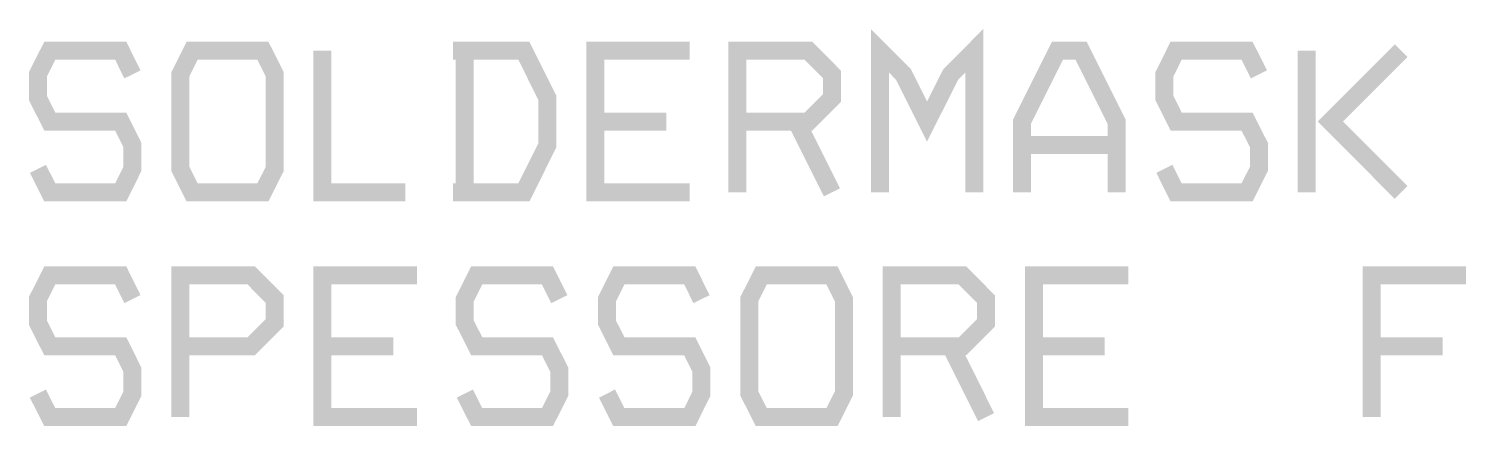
# Model space of a CAD drawing. Extents: x 980 to 1163, y 595 to 881.
# Drawn here: x 1068.37 to 1088.78, y 704.23 to 709.84 of the extents above; entities that cross this region are included whole.
import ezdxf

# ---------------------------------------------------------------- set-up
doc = ezdxf.new("R2010")
doc.units = 0
doc.header["$LTSCALE"] = 10
doc.header["$MEASUREMENT"] = 0
doc.layers.add('22-304-2_DRD', color=7, linetype='CONTINUOUS')

msp = doc.modelspace()

# ---------------------------------------------------------------- linework, layer by layer
at = {"layer": '22-304-2_DRD', "const_width": 0.254}
for points in [[(1081.716, 707.533), (1081.716, 709.535), (1081.383, 709.2), (1081.048, 708.534), (1080.715, 709.2), (1080.382, 709.535), (1080.382, 707.533)], [(1069.834, 709.2), (1069.669, 709.535), (1068.668, 709.535), (1068.5, 709.2), (1068.5, 708.867), (1068.668, 708.534), (1069.669, 708.534), (1069.834, 708.201), (1069.834, 707.866), (1069.669, 707.533), (1068.668, 707.533), (1068.5, 707.866)], [(1070.677, 707.533), (1070.51, 707.866), (1070.51, 709.2), (1070.677, 709.535), (1071.675, 709.535), (1071.843, 709.2), (1071.843, 707.866), (1071.675, 707.533), (1070.677, 707.533)], [(1073.685, 707.533), (1072.516, 707.533), (1072.516, 709.535)], [(1074.358, 707.533), (1075.358, 707.533), (1075.691, 708.201), (1075.691, 708.867), (1075.358, 709.535), (1074.358, 709.535)], [(1074.525, 707.533), (1074.525, 709.535)], [(1077.7, 707.533), (1076.367, 707.533), (1076.367, 709.535), (1077.7, 709.535)], [(1078.373, 708.534), (1079.374, 708.534), (1079.707, 708.867), (1079.707, 709.2), (1079.374, 709.535), (1078.373, 709.535), (1078.373, 707.533)], [(1083.723, 707.533), (1083.723, 708.534), (1083.222, 709.535), (1082.889, 709.535), (1082.389, 708.534), (1082.389, 707.533)], [(1085.732, 709.2), (1085.564, 709.535), (1084.563, 709.535), (1084.398, 709.2), (1084.398, 708.867), (1084.563, 708.534), (1085.564, 708.534), (1085.732, 708.201), (1085.732, 707.866), (1085.564, 707.533), (1084.563, 707.533), (1084.398, 707.866)], [(1086.405, 709.535), (1086.405, 707.533)], [(1087.738, 707.533), (1086.74, 708.534), (1087.738, 709.535)], [(1077.368, 708.534), (1076.367, 708.534)], [(1079.206, 708.534), (1079.707, 707.533)], [(1083.723, 708.201), (1082.389, 708.201)], [(1069.834, 706.025), (1069.669, 706.36), (1068.668, 706.36), (1068.5, 706.025), (1068.5, 705.692), (1068.668, 705.359), (1069.669, 705.359), (1069.834, 705.026), (1069.834, 704.691), (1069.669, 704.358), (1068.668, 704.358), (1068.5, 704.691)], [(1070.51, 705.359), (1071.51, 705.359), (1071.843, 705.692), (1071.843, 706.025), (1071.51, 706.36), (1070.51, 706.36), (1070.51, 704.358)], [(1073.85, 704.358), (1072.516, 704.358), (1072.516, 706.36), (1073.85, 706.36)], [(1075.859, 706.025), (1075.691, 706.36), (1074.693, 706.36), (1074.525, 706.025), (1074.525, 705.692), (1074.693, 705.359), (1075.691, 705.359), (1075.859, 705.026), (1075.859, 704.691), (1075.691, 704.358), (1074.693, 704.358), (1074.525, 704.691)], [(1077.865, 706.025), (1077.7, 706.36), (1076.699, 706.36), (1076.532, 706.025), (1076.532, 705.692), (1076.699, 705.359), (1077.7, 705.359), (1077.865, 705.026), (1077.865, 704.691), (1077.7, 704.358), (1076.699, 704.358), (1076.532, 704.691)], [(1078.709, 704.358), (1078.541, 704.691), (1078.541, 706.025), (1078.709, 706.36), (1079.707, 706.36), (1079.874, 706.025), (1079.874, 704.691), (1079.707, 704.358), (1078.709, 704.358)], [(1080.548, 705.359), (1081.548, 705.359), (1081.881, 705.692), (1081.881, 706.025), (1081.548, 706.36), (1080.548, 706.36), (1080.548, 704.358)], [(1083.89, 704.358), (1082.557, 704.358), (1082.557, 706.36), (1083.89, 706.36)], [(1087.322, 704.358), (1087.322, 706.36), (1088.655, 706.36)], [(1073.517, 705.359), (1072.516, 705.359)], [(1081.383, 705.359), (1081.881, 704.358)], [(1083.557, 705.359), (1082.557, 705.359)], [(1088.323, 705.359), (1087.322, 705.359)]]:
    msp.add_lwpolyline(points, dxfattribs=at)

doc.saveas('drawing.dxf')
